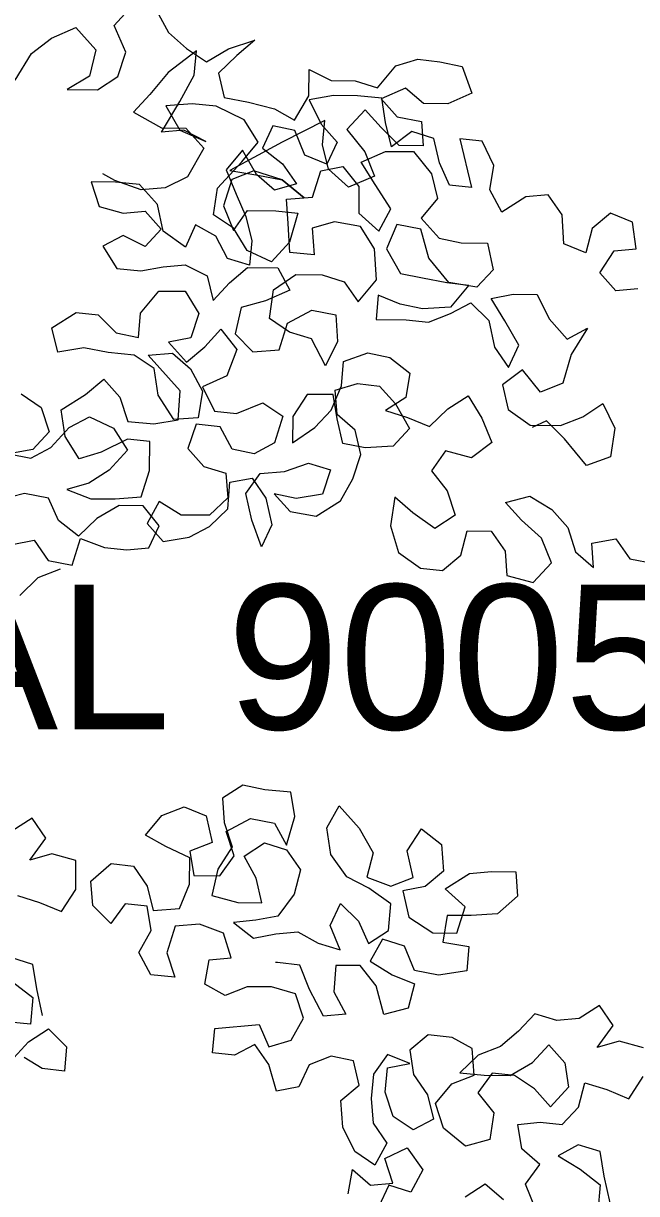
# Model space of a CAD drawing. Header units: millimetres. Extents: x 318905 to 439572, y -5133 to 105868.
# Drawn here: x 410856 to 411597, y 3646 to 5060 of the extents above; entities that cross this region are included whole.
import ezdxf

# ---------------------------------------------------------------- set-up
doc = ezdxf.new("R2010")
doc.units = ezdxf.units.MM
doc.header["$MEASUREMENT"] = 0
doc.layers.add('INTI_Agencement_Stylo_No__102', color=7, linetype='Continuous', lineweight=0, true_color=0xcccccc)
doc.layers.add('INTI_Etiquettes_Stylo_No__1', color=7, linetype='Continuous', lineweight=5)
doc.styles.add('STYLE_GENERE_2', font='Arial')
doc.dimstyles.new('STYLE_GENERE__3', dxfattribs={"dimtxt": 0.18, "dimasz": 182.4, "dimexe": 0.18, "dimexo": 0.0625, "dimgap": 0.09, "dimtad": 0, "dimtih": 1, "dimtoh": 1, "dimdec": 4, "dimzin": 0, "dimdsep": 46, "dimcen": 0.09, "dimadec": 0, "dimazin": 0, "dimtfac": 1, "dimtdec": 4, "dimtmove": 0, "dimatfit": 3, "dimldrblk": 'ARROWHEAD_5', "dimfxl": 0, "dimtolj": 1, "dimtzin": 0, "dimarcsym": 0})

# ---------------------------------------------------------------- blocks, each defined once
blk = doc.blocks.new('arbre6[2]', base_point=(409289.9, -542.5))
at = {"layer": 'INTI_Agencement_Stylo_No__102', "linetype": 'Continuous'}
for p, q in [((410965.9, 5057.1), (410987.9, 5081)), ((411017.1, 5075.3), (411031.5, 5048.5)), ((410890.3, 5041.7), (410919.6, 5054.8)), ((410919.6, 5054.8), (410943.7, 5027.8)), ((410980.2, 5024.8), (410965.9, 5057.1)), ((411031.5, 5048.5), (411053.2, 5029.5)), ((410865.9, 5023.2), (410890.3, 5041.7)), ((411104.3, 5029.1), (411136, 5039.5)), ((411136, 5039.5), (411114, 5020.9)), ((410846.2, 4991.2), (410865.9, 5023.2)), ((410943.7, 5027.8), (410936.2, 4995.8)), ((410970.3, 4995.5), (410980.2, 5024.8)), ((411065.4, 5026.7), (411031.1, 5000.3)), ((411053.2, 5029.5), (411077.4, 5013.2)), ((411062.7, 4997.3), (411065.4, 5026.7)), ((411077.4, 5013.2), (411104.3, 5029.1)), ((411114, 5020.9), (411091.9, 4999.7)), ((411284, 4981.9), (411306.1, 5008.5)), ((411306.1, 5008.5), (411332.9, 5016.3)), ((411332.9, 5016.3), (411359.6, 5013.4)), ((411359.6, 5013.4), (411386.3, 5007.8)), ((411386.3, 5007.8), (411398.2, 4975.5)), ((410936.2, 4995.8), (410909.3, 4980)), ((410945.8, 4979.6), (410970.3, 4995.5)), ((411031.1, 5000.3), (411009, 4973.7)), ((411045.4, 4965.3), (411062.7, 4997.3)), ((411091.9, 4999.7), (411099, 4970.2)), ((411201.2, 4972), (411201.4, 5004.1)), ((411201.4, 5004.1), (411228.1, 4990.5)), ((410909.3, 4980), (410945.8, 4979.6)), ((411228.1, 4990.5), (411257.3, 4990.2)), ((411257.3, 4990.2), (411284, 4981.9)), ((411318, 4981.6), (411288.7, 4968.5)), ((411339.8, 4962.7), (411318, 4981.6)), ((411009, 4973.7), (410989.4, 4952.5)), ((411023.3, 4928.1), (411045.4, 4965.3)), ((411099, 4970.2), (411128.1, 4964.6)), ((411128.1, 4964.6), (411159.7, 4956.3)), ((411183.9, 4942.7), (411201.2, 4972)), ((411230.9, 4972.6), (411201.7, 4967.5)), ((411201.7, 4967.5), (411216.1, 4937.9)), ((411260.1, 4972.3), (411230.9, 4972.6)), ((411289.3, 4969.4), (411260.1, 4972.3)), ((411288.7, 4968.5), (411308, 4946.9)), ((411293.9, 4939.9), (411289.3, 4969.4)), ((411369, 4962.4), (411339.8, 4962.7)), ((411398.2, 4975.5), (411369, 4962.4)), ((410989.4, 4952.5), (411023.3, 4933.4)), ((411060, 4962.5), (411028.4, 4960.1)), ((411028.4, 4960.1), (411045.2, 4930.6)), ((411089.2, 4959.6), (411060, 4962.5)), ((411123.1, 4943.2), (411089.2, 4959.6)), ((411159.7, 4956.3), (411183.9, 4942.7)), ((411269.2, 4955.3), (411247.1, 4931.4)), ((411288.5, 4933.7), (411269.2, 4955.3)), ((411139.9, 4916.3), (411123.1, 4943.2)), ((411157.7, 4935.8), (411145.3, 4909.1)), ((411184.4, 4930.2), (411157.7, 4935.8)), ((411220.4, 4942.4), (411169.1, 4916)), ((411216.1, 4937.9), (411235.4, 4916.3)), ((411217.8, 4912.9), (411220.4, 4942.4)), ((411301, 4910.4), (411293.9, 4939.9)), ((411308, 4946.9), (411337.2, 4941.3)), ((411337.2, 4941.3), (411339.4, 4911.8)), ((411023.3, 4933.4), (411052.5, 4933.2)), ((411050, 4930.5), (411023.3, 4928.1)), ((411045.2, 4930.6), (411076.7, 4916.9)), ((411076.7, 4916.9), (411050, 4930.5)), ((411052.5, 4933.2), (411074.2, 4908.9)), ((411196.3, 4900.6), (411184.4, 4930.2)), ((411247.1, 4931.4), (411268.8, 4904.4)), ((411310.2, 4912.1), (411288.5, 4933.7)), ((411325.5, 4928.9), (411301, 4910.4)), ((411352.2, 4920.6), (411325.5, 4928.9)), ((411359.2, 4891.1), (411352.2, 4920.6)), ((411410.5, 4917.4), (411383.8, 4920.4)), ((411383.8, 4920.4), (411397.9, 4861.3)), ((411074.2, 4908.9), (411054.5, 4874.3)), ((411121, 4906.7), (411101.3, 4882.8)), ((411169.1, 4916), (411105.6, 4881.8)), ((411120.3, 4892.4), (411139.9, 4916.3)), ((411137.8, 4877.1), (411121, 4906.7)), ((411145.3, 4909.1), (411169.5, 4890.2)), ((411224.8, 4883.4), (411217.8, 4912.9)), ((411235.4, 4916.3), (411223, 4889.7)), ((411339.4, 4911.8), (411310.2, 4912.1)), ((411424.9, 4887.9), (411410.5, 4917.4)), ((411090.9, 4860.5), (411120.3, 4892.4)), ((411223, 4889.7), (411196.3, 4900.6)), ((411264.4, 4892), (411293.7, 4905.1)), ((411281.2, 4865.1), (411264.4, 4892)), ((411268.8, 4904.4), (411280.7, 4874.9)), ((411293.7, 4905.1), (411327.7, 4904.8)), ((411327.7, 4904.8), (411349.4, 4877.8)), ((410966.9, 4869.7), (410952.3, 4877.9)), ((411101.3, 4882.8), (411113.3, 4853.2)), ((411105.6, 4881.8), (411139.6, 4876.2)), ((411134.8, 4881.6), (411108, 4871.1)), ((411168.8, 4870.5), (411134.8, 4881.6)), ((411169.5, 4890.2), (411186.3, 4865.9)), ((411205.7, 4849.7), (411215.6, 4881.7)), ((411215.6, 4881.7), (411242.4, 4886.8)), ((411249, 4861.8), (411224.8, 4883.4)), ((411242.4, 4886.8), (411261.7, 4862.6)), ((411349.4, 4877.8), (411356.5, 4848.3)), ((411371.2, 4864.3), (411359.2, 4891.1)), ((411419.8, 4858.5), (411424.9, 4887.9)), ((410967.4, 4867.9), (410938.2, 4868.2)), ((410938.2, 4868.2), (410947.7, 4838.6)), ((410998.4, 4858.7), (410966.9, 4869.7)), ((410996.6, 4865), (410967.4, 4867.9)), ((411018.3, 4840.7), (410996.6, 4865)), ((411054.5, 4874.3), (411027.6, 4861.1)), ((411108, 4871.1), (411098, 4839.1)), ((411159.5, 4858.1), (411137.8, 4877.1)), ((411139.6, 4876.2), (411168.8, 4870.5)), ((411186.3, 4865.9), (411159.5, 4858.1)), ((411168.8, 4870.5), (411195.4, 4848.9)), ((411195.4, 4848.9), (411168.8, 4870.5)), ((411280.7, 4874.9), (411249, 4861.8)), ((411300.4, 4835.5), (411281.2, 4865.1)), ((411397.9, 4861.3), (411371.2, 4864.3)), ((411027.6, 4861.1), (410998.4, 4858.7)), ((411085.8, 4828.5), (411090.9, 4860.5)), ((411113.3, 4853.2), (411125.2, 4826.3)), ((411174, 4847.3), (411205.7, 4849.7)), ((411261.7, 4862.6), (411261.5, 4830.5)), ((411434.2, 4831.6), (411419.8, 4858.5)), ((411463.5, 4850), (411434.2, 4831.6)), ((411490.3, 4852.5), (411463.5, 4850)), ((411507.1, 4828.2), (411490.3, 4852.5)), ((410947.7, 4838.6), (410976.9, 4830.4)), ((411025.3, 4808.5), (411018.3, 4840.7)), ((411098, 4839.1), (411110, 4809.5)), ((411176.2, 4817.8), (411174, 4847.3)), ((411285.6, 4808.8), (411300.4, 4835.5)), ((411356.5, 4848.3), (411336.8, 4824.4)), ((410976.9, 4830.4), (411003.6, 4832.8)), ((411003.6, 4832.8), (411022.9, 4811.2)), ((411110, 4812.2), (411085.8, 4828.5)), ((411110, 4809.5), (411127.2, 4833.5)), ((411125.2, 4826.3), (411132.3, 4796.8)), ((411127.2, 4833.5), (411161.2, 4833.1)), ((411161.2, 4833.1), (411188, 4830.2)), ((411188, 4830.2), (411178, 4795.5)), ((411261.5, 4830.5), (411285.6, 4808.8)), ((411336.8, 4824.4), (411358.6, 4800.1)), ((411509.3, 4793.4), (411507.1, 4828.2)), ((411565.5, 4830.4), (411543.5, 4811.8)), ((411592.2, 4819.4), (411565.5, 4830.4)), ((411022.9, 4811.2), (411003.3, 4790)), ((411052, 4789.5), (411025.3, 4808.5)), ((411064.3, 4816.2), (411052, 4789.5)), ((411088.6, 4802.6), (411064.3, 4816.2)), ((411126.8, 4785.3), (411110, 4812.2)), ((411178.4, 4783), (411176.2, 4817.8)), ((411232.2, 4820), (411205.4, 4812.2)), ((411205.4, 4812.2), (411207.6, 4780.1)), ((411263.8, 4814.4), (411232.2, 4820)), ((411280.6, 4787.5), (411263.8, 4814.4)), ((411307.6, 4816.7), (411295.2, 4787.3)), ((411336.7, 4811), (411307.6, 4816.7)), ((411346.2, 4776.2), (411336.7, 4811)), ((411543.5, 4811.8), (411536, 4782.5)), ((411596.8, 4787.3), (411592.2, 4819.4)), ((410976.7, 4803.6), (410952.2, 4790.4)), ((411003.3, 4790), (410976.7, 4803.6)), ((411102.9, 4775.7), (411088.6, 4802.6)), ((411132.3, 4796.8), (411129.6, 4767.4)), ((411178, 4795.5), (411155.9, 4771.6)), ((411358.6, 4800.1), (411385.3, 4794.5)), ((411385.3, 4794.5), (411416.9, 4794.3)), ((411416.9, 4794.3), (411423.9, 4762.1)), ((411536, 4782.5), (411509.3, 4793.4)), ((410952.2, 4790.4), (410969.1, 4763.5)), ((411155.9, 4771.6), (411126.8, 4785.3)), ((411207.6, 4780.1), (411178.4, 4783)), ((411282.8, 4750), (411280.6, 4787.5)), ((411295.2, 4787.3), (411312, 4757.7)), ((411552.8, 4758.2), (411570.1, 4784.8)), ((411570.1, 4784.8), (411596.8, 4787.3)), ((410998.2, 4760.6), (411025, 4765.7)), ((411025, 4765.7), (411051.8, 4768.1)), ((411051.8, 4768.1), (411078.5, 4754.5)), ((411129.6, 4767.4), (411102.9, 4775.7)), ((411105.2, 4746.2), (411127.2, 4764.8)), ((411127.2, 4764.8), (411163.7, 4764.4)), ((411370.3, 4746.5), (411346.2, 4776.2)), ((410969.1, 4763.5), (410998.2, 4760.6)), ((411078.5, 4754.5), (411085.5, 4725)), ((411158.6, 4737.7), (411185.5, 4756.2)), ((411163.7, 4764.4), (411178.1, 4737.5)), ((411185.5, 4756.2), (411217.1, 4755.9)), ((411217.1, 4755.9), (411243.8, 4747.6)), ((411312, 4757.7), (411338.7, 4752.1)), ((411338.7, 4752.1), (411367.9, 4746.5)), ((411423.9, 4762.1), (411404.3, 4740.8)), ((411572.1, 4736.6), (411552.8, 4758.2)), ((411085.5, 4725), (411105.2, 4746.2)), ((411178.1, 4737.5), (411148.8, 4724.4)), ((411153.5, 4703), (411158.6, 4737.7)), ((411243.8, 4747.6), (411260.7, 4723.4)), ((411260.7, 4723.4), (411282.8, 4750)), ((411367.9, 4746.5), (411394.6, 4743.6)), ((411404.3, 4740.8), (411370.3, 4746.5)), ((411394.6, 4743.6), (411372.5, 4717)), ((411598.9, 4739.1), (411572.1, 4736.6)), ((410997.9, 4709.7), (411019.9, 4736.3)), ((411019.9, 4736.3), (411051.6, 4736)), ((411051.6, 4736), (411068.4, 4709.1)), ((411148.8, 4724.4), (411119.5, 4716.6)), ((411285.1, 4731.2), (411282.4, 4701.8)), ((411311.7, 4720.3), (411285.1, 4731.2)), ((411421.3, 4727.3), (411448.1, 4732.4)), ((411438.1, 4700.4), (411421.3, 4727.3)), ((411448.1, 4732.4), (411477.2, 4732.1)), ((411477.2, 4732.1), (411491.6, 4702.6)), ((410890.7, 4691.9), (410920, 4710.4)), ((410920, 4710.4), (410946.8, 4707.5)), ((410995.2, 4680.3), (410997.9, 4709.7)), ((411068.4, 4709.1), (411058.4, 4679.7)), ((411119.5, 4716.6), (411112, 4684.6)), ((411175.3, 4697.4), (411204.6, 4713.2)), ((411204.6, 4713.2), (411233.8, 4707.6)), ((411338.5, 4714.7), (411311.7, 4720.3)), ((411372.5, 4717), (411338.5, 4714.7)), ((411345.6, 4698.5), (411372.5, 4709)), ((411372.5, 4709), (411396.9, 4722.2)), ((411396.9, 4722.2), (411418.6, 4700.6)), ((410946.8, 4707.5), (410968.5, 4685.9)), ((411177.7, 4686.7), (411153.5, 4703)), ((411165.4, 4665.4), (411175.3, 4697.4)), ((411233.8, 4707.6), (411236, 4675.4)), ((411282.4, 4701.8), (411318.9, 4701.5)), ((411318.9, 4701.5), (411345.6, 4698.5)), ((411418.6, 4700.6), (411425.7, 4668.4)), ((411454.9, 4670.8), (411438.1, 4700.4)), ((411491.6, 4702.6), (411513.3, 4678.3)), ((410897.8, 4662.4), (410890.7, 4691.9)), ((410968.5, 4685.9), (410995.2, 4680.3)), ((411075.4, 4668.9), (411095, 4690.1)), ((411095, 4690.1), (411114.3, 4665.8)), ((411112, 4684.6), (411133.7, 4663)), ((411204.4, 4678.4), (411177.7, 4686.7)), ((411513.3, 4678.3), (411537.8, 4691.4)), ((411537.8, 4691.4), (411518.1, 4659.5)), ((410929.4, 4667.5), (410897.8, 4662.4)), ((410958.6, 4661.9), (410929.4, 4667.5)), ((411058.4, 4679.7), (411031.6, 4674.6)), ((411031.6, 4674.6), (411053.4, 4650.3)), ((411053.4, 4650.3), (411075.4, 4668.9)), ((411114.3, 4665.8), (411101.9, 4633.8)), ((411221.2, 4646.1), (411204.4, 4678.4)), ((411236, 4675.4), (411221.2, 4646.1)), ((411425.7, 4668.4), (411442.5, 4644.1)), ((411442.5, 4644.1), (411454.9, 4670.8)), ((410990.2, 4658.9), (410958.6, 4661.9)), ((411014.4, 4642.6), (410990.2, 4658.9)), ((411007.2, 4658.8), (411036.4, 4661.2)), ((411045.8, 4615.6), (411007.2, 4658.8)), ((411036.4, 4661.2), (411058.2, 4642.2)), ((411133.7, 4663), (411165.4, 4665.4)), ((411243.1, 4651.3), (411272.4, 4661.7)), ((411272.4, 4661.7), (411299.1, 4656.1)), ((411299.1, 4656.1), (411323.3, 4637.2)), ((411518.1, 4659.5), (411508.1, 4624.8)), ((411019, 4610.5), (411014.4, 4642.6)), ((411058.2, 4642.2), (411072.6, 4615.4)), ((411240.5, 4621.9), (411243.1, 4651.3)), ((411459.5, 4641.3), (411435.1, 4622.8)), ((411481.2, 4614.3), (411459.5, 4641.3)), ((410931.4, 4611.3), (410953.5, 4629.8)), ((410953.5, 4629.8), (410972.8, 4608.2)), ((411101.9, 4633.8), (411072.6, 4620.7)), ((411233.1, 4616.6), (411259.9, 4624.4)), ((411259.9, 4624.4), (411286.7, 4621.4)), ((411323.3, 4637.2), (411318.2, 4607.8)), ((411508.1, 4624.8), (411481.2, 4614.3)), ((410853.6, 4612), (410877.8, 4595.7)), ((410902.1, 4592.8), (410931.4, 4611.3)), ((411038.2, 4580.9), (411019, 4610.5)), ((411043.1, 4580.8), (411045.8, 4615.6)), ((411072.6, 4615.4), (411067.5, 4583.3)), ((411072.6, 4620.7), (411087, 4591.1)), ((411199, 4611.5), (411181.8, 4584.9)), ((411230.6, 4611.2), (411199, 4611.5)), ((411228.1, 4592.5), (411240.5, 4621.9)), ((411235.3, 4581.8), (411230.6, 4611.2)), ((411235.3, 4587.1), (411233.1, 4616.6)), ((411286.7, 4621.4), (411306, 4599.9)), ((411369.2, 4593.9), (411393.6, 4609.8)), ((411393.6, 4609.8), (411410.4, 4582.9)), ((411435.1, 4622.8), (411442.1, 4593.3)), ((410877.8, 4595.7), (410887.3, 4566.2)), ((410972.8, 4608.2), (410982.3, 4578.7)), ((411113.7, 4588.2), (411145.4, 4601.3)), ((411145.4, 4601.3), (411169.6, 4585)), ((411318.2, 4607.8), (411293.7, 4591.9)), ((411306, 4599.9), (411322.8, 4570.3)), ((411532.1, 4584.4), (411556.5, 4600.3)), ((411556.5, 4600.3), (411570.9, 4570.7)), ((410906.7, 4560.6), (410902.1, 4592.8)), ((410911.7, 4571.3), (410936.1, 4584.5)), ((410936.1, 4584.5), (410965.2, 4570.8)), ((411067.5, 4583.3), (411038.2, 4580.9)), ((411087, 4591.1), (411113.7, 4588.2)), ((411169.6, 4585), (411159.7, 4553)), ((411181.8, 4584.9), (411181.6, 4552.8)), ((411208.5, 4571.3), (411228.1, 4592.5)), ((411257.1, 4568.2), (411235.3, 4587.1)), ((411242.4, 4552.3), (411235.3, 4581.8)), ((411293.7, 4591.9), (411320.4, 4583.7)), ((411320.4, 4583.7), (411347.1, 4572.7)), ((411347.1, 4572.7), (411369.2, 4593.9)), ((411410.4, 4582.9), (411422.4, 4553.3)), ((411442.1, 4593.3), (411468.8, 4574.3)), ((411505.2, 4574), (411532.1, 4584.4)), ((410889.6, 4547.4), (410911.7, 4571.3)), ((410965.2, 4570.8), (410982, 4543.9)), ((410982.3, 4578.7), (411013.9, 4575.7)), ((411013.9, 4575.7), (411043.1, 4580.8)), ((411065, 4575.3), (411055, 4545.9)), ((411094.1, 4572.3), (411065, 4575.3)), ((411108.5, 4545.4), (411094.1, 4572.3)), ((411181.6, 4552.8), (411208.5, 4571.3)), ((411264.2, 4538.7), (411257.1, 4568.2)), ((411322.8, 4570.3), (411303.2, 4549)), ((411468.8, 4574.3), (411505.2, 4574)), ((411488.3, 4579.5), (411471.2, 4571.6)), ((411510, 4557.9), (411488.3, 4579.5)), ((411570.9, 4570.7), (411565.8, 4535.9)), ((410887.3, 4566.2), (410867.7, 4544.9)), ((410923.6, 4533.7), (410906.7, 4560.6)), ((410982.1, 4557.3), (410950.4, 4541.5)), ((411008.9, 4554.4), (410982.1, 4557.3)), ((411008.6, 4519.6), (411008.9, 4554.4)), ((411159.7, 4553), (411135.2, 4539.8)), ((411422.4, 4553.3), (411397.9, 4534.8)), ((411536.5, 4525.5), (411510, 4557.9)), ((410867.7, 4544.9), (410838.5, 4539.8)), ((410838.5, 4539.8), (410865.2, 4534.3)), ((410865.2, 4534.3), (410889.6, 4547.4)), ((410950.4, 4541.5), (410923.6, 4533.7)), ((410982, 4543.9), (410959.9, 4520)), ((411055, 4545.9), (411074.3, 4524.3)), ((411135.2, 4539.8), (411108.5, 4545.4)), ((411269.1, 4546.7), (411242.4, 4552.3)), ((411254.2, 4509.3), (411264.2, 4538.7)), ((411303.2, 4549), (411269.1, 4546.7)), ((411366.4, 4543.1), (411349.2, 4519.2)), ((411397.9, 4534.8), (411366.4, 4543.1)), ((411171.6, 4518.1), (411200.8, 4528.5)), ((411200.8, 4528.5), (411227.5, 4520.3)), ((411565.8, 4535.9), (411536.5, 4525.5)), ((410959.9, 4520), (410935.5, 4504.2)), ((410998.6, 4487.5), (411008.6, 4519.6)), ((411074.3, 4524.3), (411101, 4516.1)), ((411101, 4516.1), (411103.2, 4486.6)), ((411105.8, 4505.3), (411132.6, 4510.4)), ((411125.1, 4491.7), (411142.4, 4515.7)), ((411132.6, 4510.4), (411149.4, 4486.2)), ((411142.4, 4515.7), (411171.6, 4518.1)), ((411227.5, 4520.3), (411217.6, 4490.9)), ((411349.2, 4519.2), (411368.4, 4494.9)), ((410935.5, 4504.2), (410908.7, 4496.4)), ((410908.7, 4496.4), (410937.8, 4485.4)), ((411103.1, 4473.2), (411105.8, 4505.3)), ((411239.4, 4482.7), (411254.2, 4509.3)), ((410857.6, 4491.5), (410825.9, 4483.8)), ((410886.7, 4485.9), (410857.6, 4491.5)), ((410898.7, 4459), (410886.7, 4485.9)), ((410937.8, 4485.4), (410967, 4485.2)), ((410967, 4485.2), (410998.6, 4487.5)), ((411020.5, 4482), (411005.7, 4455.4)), ((411047.1, 4465.7), (411020.5, 4482)), ((411103.2, 4486.6), (411081.2, 4465.4)), ((411132.2, 4459.6), (411125.1, 4491.7)), ((411149.4, 4486.2), (411156.5, 4454)), ((411185.9, 4485.8), (411159.2, 4491.4)), ((411159.2, 4491.4), (411178.5, 4469.9)), ((411217.6, 4490.9), (411185.9, 4485.8)), ((411210.1, 4464.2), (411239.4, 4482.7)), ((411305.1, 4487.4), (411300, 4452.7)), ((411326.9, 4468.5), (411305.1, 4487.4)), ((411368.4, 4494.9), (411377.9, 4465.4)), ((411438.9, 4480.9), (411468.1, 4488.6)), ((411468.1, 4488.6), (411494.8, 4472.3)), ((410971.8, 4477.1), (410944.9, 4461.3)), ((411001, 4476.8), (410971.8, 4477.1)), ((411020.3, 4452.5), (411001, 4476.8)), ((411081.1, 4452), (411103.1, 4473.2)), ((411178.5, 4469.9), (411210.1, 4464.2)), ((411353.5, 4449.5), (411326.9, 4468.5)), ((411458.2, 4459.3), (411438.9, 4480.9)), ((411494.8, 4472.3), (411514.1, 4450.8)), ((410922.9, 4440), (410898.7, 4459)), ((410944.9, 4461.3), (410922.9, 4440)), ((411005.7, 4455.4), (411025, 4433.8)), ((411081.2, 4465.4), (411047.1, 4465.7)), ((411144.1, 4427.3), (411132.2, 4459.6)), ((411156.5, 4454), (411144.1, 4427.3)), ((411377.9, 4465.4), (411353.5, 4449.5)), ((411482.3, 4437.7), (411458.2, 4459.3)), ((411007.9, 4425.9), (411020.3, 4452.5)), ((411056.6, 4438.8), (411081.1, 4452)), ((411300, 4452.7), (411309.5, 4420.5)), ((411384.9, 4417.1), (411392.4, 4446.5)), ((411392.4, 4446.5), (411421.6, 4446.2)), ((411421.6, 4446.2), (411438.4, 4422)), ((411514.1, 4450.8), (411523.6, 4421.2)), ((410842.5, 4430.1), (410869.3, 4435.2)), ((410869.3, 4435.2), (410886.2, 4410.9)), ((410915.3, 4405.3), (410925.3, 4437.3)), ((410925.3, 4437.3), (410954.4, 4426.4)), ((410954.4, 4426.4), (410981.1, 4423.5)), ((410981.1, 4423.5), (411007.9, 4425.9)), ((411025, 4433.8), (411056.6, 4438.8)), ((411494.3, 4408.1), (411482.3, 4437.7)), ((411543.1, 4431.8), (411572.3, 4436.8)), ((411545.3, 4402.3), (411543.1, 4431.8)), ((411572.3, 4436.8), (411589.2, 4412.6)), ((411309.5, 4420.5), (411336.1, 4401.5)), ((411362.8, 4398.6), (411384.9, 4417.1)), ((411438.4, 4422), (411440.6, 4392.5)), ((411523.6, 4421.2), (411545.3, 4402.3)), ((411589.2, 4412.6), (411618.3, 4407)), ((410900.7, 4400.1), (410873.8, 4389.6)), ((410886.2, 4410.9), (410915.3, 4405.3)), ((411336.1, 4401.5), (411362.8, 4398.6)), ((411472.2, 4384.2), (411494.3, 4408.1)), ((410873.8, 4389.6), (410851.8, 4368.4)), ((411440.6, 4392.5), (411472.2, 4384.2)), ((411121.3, 4139.4), (411096.8, 4123.6)), ((411148, 4133.8), (411121.3, 4139.4)), ((411179.6, 4130.8), (411148, 4133.8)), ((411184.2, 4101.4), (411179.6, 4130.8)), ((411096.8, 4123.6), (411099, 4094.1)), ((411004, 4078.9), (411023.7, 4102.8)), ((411023.7, 4102.8), (411050.5, 4113.3)), ((411050.5, 4113.3), (411077.2, 4102.3)), ((411077.2, 4102.3), (411084.2, 4070.1)), ((411174.2, 4066.7), (411184.2, 4101.4)), ((411223, 4087.6), (411237.8, 4114.3)), ((411237.8, 4114.3), (411262, 4087.3)), ((410866.7, 4099.4), (410842.3, 4083.6)), ((410883.5, 4075.2), (410866.7, 4099.4)), ((411099, 4094.1), (411108.5, 4064.6)), ((411101.4, 4083.4), (411130.7, 4099.2)), ((411130.7, 4099.2), (411159.8, 4093.5)), ((411159.8, 4093.5), (411174.2, 4066.7)), ((411227.7, 4055.5), (411223, 4087.6)), ((411262, 4087.3), (411278.8, 4057.7)), ((411320.1, 4060), (411337.4, 4086.6)), ((411337.4, 4086.6), (411361.5, 4067.6)), ((410863.9, 4048.6), (410883.5, 4075.2)), ((411028.3, 4065.3), (411004, 4078.9)), ((411110.9, 4053.8), (411101.4, 4083.4)), ((411057.3, 4051.6), (411028.3, 4065.3)), ((411084.2, 4070.1), (411057.4, 4059.7)), ((411057.4, 4059.7), (411062.1, 4030.2)), ((411108.5, 4064.6), (411091.3, 4038)), ((411123, 4053.7), (411147.5, 4069.6)), ((411147.5, 4069.6), (411174.2, 4061.3)), ((411174.2, 4061.3), (411191, 4037.1)), ((411327.2, 4027.8), (411320.1, 4060)), ((411361.5, 4067.6), (411363.7, 4035.5)), ((410890.7, 4056.4), (410863.9, 4048.6)), ((410919.8, 4048.1), (410890.7, 4056.4)), ((410919.6, 4013.3), (410919.8, 4048.1)), ((410937.9, 4023.3), (410962.4, 4044.5)), ((410962.4, 4044.5), (410989.2, 4041.6)), ((411057.1, 4019.5), (411057.3, 4051.6)), ((411093.7, 4029.9), (411110.9, 4053.8)), ((411137.4, 4026.8), (411123, 4053.7)), ((411246.9, 4028.5), (411227.7, 4055.5)), ((411278.8, 4057.7), (411271.2, 4028.3)), ((410989.2, 4041.6), (411006, 4017.3)), ((411062.1, 4030.2), (411093.7, 4029.9)), ((411091.3, 4038), (411083.8, 4005.9)), ((411191, 4037.1), (411183.5, 4007.7)), ((411363.7, 4035.5), (411341.7, 4017)), ((411366, 4014.1), (411395.3, 4032.5)), ((411395.3, 4032.5), (411422.1, 4035)), ((411422.1, 4035), (411451.3, 4034.7)), ((411451.3, 4034.7), (411453.5, 4005.2)), ((410940.2, 3993.8), (410937.9, 4023.3)), ((411006, 4017.3), (411013.1, 3987.8)), ((411044.7, 3990.2), (411057.1, 4019.5)), ((411144.5, 3997.3), (411137.4, 4026.8)), ((411273.6, 4014.9), (411246.9, 4028.5)), ((411271.2, 4028.3), (411300.4, 4017.3)), ((411300.4, 4017.3), (411327.2, 4027.8)), ((411341.7, 4017), (411314.9, 4011.8)), ((410849, 4005.9), (410875.7, 3997.6)), ((410902.3, 3986.7), (410919.6, 4013.3)), ((411083.8, 4005.9), (411115.3, 3997.6)), ((411183.5, 4007.7), (411163.9, 3981.1)), ((411300.2, 3995.9), (411273.6, 4014.9)), ((411314.9, 4011.8), (411322, 3979.7)), ((411390.2, 3992.4), (411366, 4014.1)), ((411453.5, 4005.2), (411429, 3984)), ((410875.7, 3997.6), (410902.3, 3986.7)), ((410961.9, 3972.2), (410940.2, 3993.8)), ((410979.1, 3996.1), (410961.9, 3972.2)), ((411005.8, 3993.2), (410979.1, 3996.1)), ((411010.5, 3963.7), (411005.8, 3993.2)), ((411013.1, 3987.8), (411044.7, 3990.2)), ((411115.3, 3997.6), (411144.5, 3997.3)), ((411227, 3969.8), (411239.4, 3996.5)), ((411239.4, 3996.5), (411261.1, 3974.9)), ((411297.5, 3963.8), (411300.2, 3995.9)), ((411380.2, 3960.4), (411390.2, 3992.4)), ((411137.1, 3976), (411110.3, 3973.5)), ((411110.3, 3973.5), (411134.5, 3954.6)), ((411163.9, 3981.1), (411137.1, 3976)), ((411261.1, 3974.9), (411273.1, 3948)), ((411322, 3979.7), (411351, 3960.7)), ((411368.2, 3981.9), (411363.1, 3949.8)), ((411397.4, 3981.7), (411368.2, 3981.9)), ((411429, 3984), (411397.4, 3981.7)), ((410995.7, 3937.1), (411010.5, 3963.7)), ((411039.7, 3968.8), (411029.7, 3936.8)), ((411068.9, 3971.2), (411039.7, 3968.8)), ((411098, 3960.3), (411068.9, 3971.2)), ((411107.5, 3930.7), (411098, 3960.3)), ((411134.5, 3954.6), (411161.3, 3959.7)), ((411161.3, 3959.7), (411188, 3962.1)), ((411188, 3962.1), (411212.3, 3948.5)), ((411239, 3940.3), (411227, 3969.8)), ((411273.1, 3948), (411297.5, 3963.8)), ((411351, 3960.7), (411380.2, 3960.4)), ((411212.3, 3948.5), (411239, 3940.3)), ((411290.1, 3953.2), (411275.3, 3926.6)), ((411316.8, 3944.9), (411290.1, 3953.2)), ((411328.8, 3915.4), (411316.8, 3944.9)), ((411363.1, 3949.8), (411394.7, 3944.2)), ((410867.8, 3922.7), (410841.1, 3931)), ((411010.1, 3910.2), (410995.7, 3937.1)), ((411029.7, 3936.8), (411039.2, 3907.3)), ((411080.8, 3928.3), (411107.5, 3930.7)), ((411394.7, 3944.2), (411392, 3914.8)), ((410872.5, 3893.2), (410867.8, 3922.7)), ((411075.7, 3898.9), (411080.8, 3928.3)), ((411163.4, 3924.9), (411161, 3924.9)), ((411190.2, 3922), (411163.4, 3924.9)), ((411202.1, 3892.4), (411190.2, 3922)), ((411234, 3921.6), (411231.3, 3889.5)), ((411263.1, 3921.3), (411234, 3921.6)), ((411282.4, 3897), (411263.1, 3921.3)), ((411275.3, 3926.6), (411302, 3910.2)), ((411039.2, 3907.3), (411010.1, 3910.2)), ((411302, 3910.2), (411328.7, 3899.3)), ((411357.9, 3909.7), (411328.8, 3915.4)), ((411392, 3914.8), (411357.9, 3909.7)), ((410843.3, 3901.5), (410867.5, 3882.6)), ((410879.5, 3861.1), (410872.5, 3893.2)), ((411099.9, 3885.3), (411075.7, 3898.9)), ((411126.7, 3895.8), (411099.9, 3885.3)), ((411155.9, 3895.5), (411126.7, 3895.8)), ((411185, 3887.2), (411155.9, 3895.5)), ((411218.9, 3860.1), (411202.1, 3892.4)), ((411231.3, 3889.5), (411245.7, 3862.6)), ((411291.9, 3862.2), (411282.4, 3897)), ((411328.7, 3899.3), (411321.1, 3869.9)), ((410867.5, 3882.6), (410864.8, 3850.5)), ((411194.6, 3857.7), (411185, 3887.2)), ((411245.7, 3862.6), (411218.9, 3860.1)), ((411321.1, 3869.9), (411291.9, 3862.2)), ((411474.3, 3863.2), (411454.7, 3842)), ((411501, 3854.9), (411474.3, 3863.2)), ((411552.3, 3873.2), (411527.8, 3857.3)), ((411569.1, 3848.9), (411552.3, 3873.2)), ((410864.8, 3850.5), (410835.7, 3853.4)), ((411087.4, 3845.3), (411141, 3850.1)), ((411141, 3850.1), (411152.9, 3823.3)), ((411179.8, 3831.1), (411194.6, 3857.7)), ((411527.8, 3857.3), (411501, 3854.9)), ((411549.5, 3822.4), (411569.1, 3848.9)), ((410862.3, 3829.1), (410886.7, 3844.9)), ((410886.7, 3844.9), (410908.4, 3823.3)), ((411084.8, 3815.9), (411087.4, 3845.3)), ((411345.2, 3837.6), (411323.2, 3819.1)), ((411374.4, 3834.6), (411345.2, 3837.6)), ((411398.6, 3821), (411374.4, 3834.6)), ((411454.7, 3842), (411432.7, 3823.4)), ((410840.2, 3805.2), (410862.3, 3829.1)), ((410908.4, 3823.3), (410905.8, 3793.9)), ((411135.9, 3826.1), (411111.5, 3812.9)), ((411152.8, 3801.9), (411135.9, 3826.1)), ((411152.9, 3823.3), (411179.8, 3831.1)), ((411323.2, 3819.1), (411327.8, 3789.6)), ((411400.8, 3788.9), (411398.6, 3821)), ((411432.7, 3823.4), (411405.9, 3812.9)), ((411471.5, 3804.3), (411491.1, 3825.6)), ((411491.1, 3825.6), (411510.4, 3804)), ((411576.3, 3830.1), (411549.5, 3822.4)), ((411605.4, 3821.9), (411576.3, 3830.1)), ((410879, 3796.8), (410857.2, 3810.4)), ((411111.5, 3812.9), (411084.8, 3815.9)), ((411228.3, 3811.9), (411201.4, 3801.4)), ((411255, 3806.3), (411228.3, 3811.9)), ((411262.1, 3776.8), (411255, 3806.3)), ((411296.4, 3813.9), (411279.2, 3790)), ((411323.1, 3803), (411296.4, 3813.9)), ((411405.9, 3812.9), (411383.8, 3791.7)), ((411444.6, 3788.5), (411471.5, 3804.3)), ((411510.4, 3804), (411515, 3774.5)), ((410905.8, 3793.9), (410879, 3796.8)), ((411162.3, 3769.6), (411152.8, 3801.9)), ((411201.4, 3801.4), (411189.1, 3774.8)), ((411279.2, 3790), (411276.5, 3760.6)), ((411293.6, 3768.5), (411296.3, 3797.9)), ((411296.3, 3797.9), (411323.1, 3803)), ((411327.8, 3789.6), (411344.7, 3765.3)), ((411383.8, 3791.7), (411413, 3788.8)), ((411422.7, 3791.4), (411405.5, 3767.4)), ((411449.5, 3788.5), (411422.7, 3791.4)), ((411240, 3758.2), (411262.1, 3776.8)), ((411354.3, 3754.5), (411374, 3778.4)), ((411374, 3778.4), (411400.8, 3788.9)), ((411413, 3788.8), (411444.6, 3788.5)), ((411473.7, 3772.2), (411449.5, 3788.5)), ((411527, 3750.3), (411534.5, 3779.7)), ((411534.5, 3779.7), (411561.2, 3771.4)), ((411587.9, 3760.4), (411605.1, 3787.1)), ((411189.1, 3774.8), (411162.3, 3769.6)), ((411303.1, 3738.9), (411293.6, 3768.5)), ((411344.7, 3765.3), (411351.8, 3735.8)), ((411405.5, 3767.4), (411424.8, 3743.2)), ((411493, 3750.6), (411473.7, 3772.2)), ((411515, 3774.5), (411493, 3750.6)), ((411561.2, 3771.4), (411587.9, 3760.4)), ((411242.2, 3726.1), (411240, 3758.2)), ((411276.5, 3760.6), (411278.8, 3731.1)), ((411363.8, 3725), (411354.3, 3754.5)), ((411507.4, 3729.1), (411527, 3750.3)), ((411327.3, 3722.7), (411303.1, 3738.9)), ((411351.8, 3735.8), (411327.3, 3722.7)), ((411424.8, 3743.2), (411419.7, 3711.1)), ((411256.6, 3696.5), (411242.2, 3726.1)), ((411278.8, 3731.1), (411295.6, 3706.9)), ((411390.4, 3703.3), (411363.8, 3725)), ((411453.9, 3729.5), (411480.7, 3732)), ((411458.5, 3700.1), (411453.9, 3729.5)), ((411480.7, 3732), (411507.4, 3729.1)), ((411295.6, 3706.9), (411280.8, 3680.2)), ((411419.7, 3711.1), (411390.4, 3703.3)), ((411526.7, 3704.8), (411502.3, 3691.6)), ((411553.4, 3696.5), (411526.7, 3704.8)), ((411280.8, 3680.2), (411256.6, 3696.5)), ((411293, 3688.2), (411319.9, 3701.3)), ((411319.9, 3701.3), (411339.1, 3674.4)), ((411480.3, 3681.1), (411458.5, 3700.1)), ((411502.3, 3691.6), (411528.9, 3675.3)), ((411558, 3667), (411553.4, 3696.5)), ((411302.5, 3658.6), (411293, 3688.2)), ((411463.1, 3657.2), (411480.3, 3681.1)), ((411248.9, 3645.7), (411254, 3675.1)), ((411254, 3675.1), (411275.8, 3656.2)), ((411339.1, 3674.4), (411324.3, 3647.7)), ((411528.9, 3675.3), (411553.1, 3656.4)), ((411565.1, 3634.8), (411558, 3667)), ((411275.8, 3656.2), (411302.5, 3658.6)), ((411297.7, 3656), (411285.3, 3629.3)), ((411324.3, 3647.7), (411297.7, 3656)), ((411390, 3641.8), (411414.4, 3657.6)), ((411414.4, 3657.6), (411436.2, 3638.7)), ((411475, 3627.6), (411463.1, 3657.2)), ((411553.1, 3656.4), (411550.4, 3624.3))]:
    blk.add_line(p, q, dxfattribs=at)
blk = doc.blocks.new('ARROWHEAD_5')
at = {"linetype": 'Continuous', "lineweight": 0}
blk.add_hatch(color=0, dxfattribs=at).paths.add_polyline_path([(-1, 0.2679), (0, 0), (-1, -0.2679)])
at = {"color": 0, "linetype": 'Continuous', "lineweight": 0}
blk.add_line((0, 0), (-1, 0), dxfattribs=at)

msp = doc.modelspace()

# ---------------------------------------------------------------- block references
at = {"layer": 'INTI_Agencement_Stylo_No__102', "linetype": 'Continuous'}
msp.add_blockref('arbre6[2]', (409289.886, -542.456), dxfattribs=at)

# ---------------------------------------------------------------- texts
at = {"layer": 'INTI_Etiquettes_Stylo_No__1', "linetype": 'Continuous', "insert": (408819.637, 4204.288), "char_height": 175, "attachment_point": 7, "style": 'STYLE_GENERE_2'}
msp.add_mtext('\\A1;{\\pql;\\fArial|b0|i0|c0|p34;Menuiserie noir RAL 9005}', dxfattribs=at)

# ---------------------------------------------------------------- leaders
at = {"layer": 'INTI_Etiquettes_Stylo_No__1', "linetype": 'Continuous', "annotation_type": 0, "has_hookline": 1, "hookline_direction": 0, "text_width": 2801.194}
msp.add_leader([(403743.84, 2199.94), (408279.637, 4204.288), (408819.547, 4204.288)], dimstyle='STYLE_GENERE__3', dxfattribs=at)

doc.saveas('drawing.dxf')
